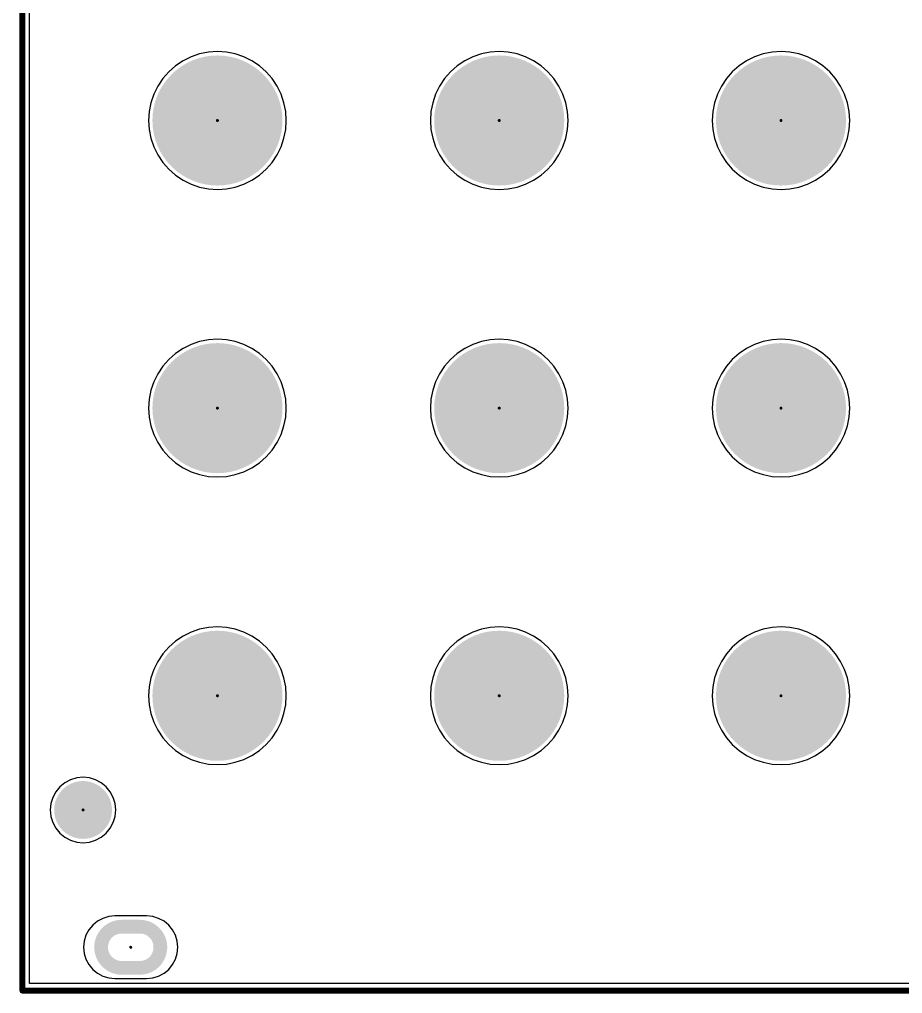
# Model space of a CAD drawing. Header units: millimetres. Extents: x 27 to 265, y 27 to 156.
# Drawn here: x 27.3 to 88.4, y 27.3 to 94.7 of the extents above; entities that cross this region are included whole.
import ezdxf

# ---------------------------------------------------------------- set-up
doc = ezdxf.new("R2010")
doc.units = ezdxf.units.MM
for name, color, linetype in [('BottomSolder', 6, 'Continuous'), ('KeepOutLayer', 6, 'Continuous'), ('PadHoleLayer', 156, 'Continuous'), ('TopLayer', 1, 'Continuous'), ('TopSolder', 216, 'Continuous')]:
    doc.layers.add(name, color=color, linetype=linetype)

msp = doc.modelspace()

# ---------------------------------------------------------------- linework, layer by layer
at = {"layer": 'BottomSolder', "const_width": 0.102}
for points in [[(40.949, 87.7, 1), (41.051, 87.7, 1)], [(60.449, 87.7, 1), (60.551, 87.7, 1)], [(79.949, 87.7, 1), (80.051, 87.7, 1)], [(40.949, 67.8, 1), (41.051, 67.8, 1)], [(60.449, 67.8, 1), (60.551, 67.8, 1)], [(79.949, 67.8, 1), (80.051, 67.8, 1)], [(40.949, 47.9, 1), (41.051, 47.9, 1)], [(60.449, 47.9, 1), (60.551, 47.9, 1)], [(79.949, 47.9, 1), (80.051, 47.9, 1)], [(31.649, 40, 1), (31.751, 40, 1)], [(34.949, 30.5, 1), (35.051, 30.5, 1)]]:
    msp.add_lwpolyline(points, format="xyb", close=True, dxfattribs=at)
at = {"layer": 'KeepOutLayer', "const_width": 0.4}
for points in [[(27.5, 27.5), (27.5, 156)], [(27.5, 27.5), (199.7, 27.5)]]:
    msp.add_lwpolyline(points, dxfattribs=at)
at = {"layer": 'KeepOutLayer', "const_width": 0.2}
msp.add_lwpolyline([(27.4, 27.5, 1), (27.6, 27.5, 1)], format="xyb", close=True, dxfattribs=at)
msp.add_lwpolyline([(27.4, 27.5, 1), (27.6, 27.5, 1)], format="xyb", close=True, dxfattribs=at)
at = {"layer": 'PadHoleLayer'}
for points, const_width in [([(38.75, 87.7, 1), (43.25, 87.7, 1)], 4.5), ([(58.25, 87.7, 1), (62.75, 87.7, 1)], 4.5), ([(77.75, 87.7, 1), (82.25, 87.7, 1)], 4.5), ([(38.75, 67.8, 1), (43.25, 67.8, 1)], 4.5), ([(58.25, 67.8, 1), (62.75, 67.8, 1)], 4.5), ([(77.75, 67.8, 1), (82.25, 67.8, 1)], 4.5), ([(38.75, 47.9, 1), (43.25, 47.9, 1)], 4.5), ([(58.25, 47.9, 1), (62.75, 47.9, 1)], 4.5), ([(77.75, 47.9, 1), (82.25, 47.9, 1)], 4.5), ([(30.7, 40, 1), (32.7, 40, 1)], 2), ([(34.375, 31.925), (35.625, 31.925, -1), (35.625, 29.075), (34.375, 29.075, -1)], 0.95)]:
    msp.add_lwpolyline(points, format="xyb", close=True, dxfattribs=dict(at, const_width=const_width))
at = {"layer": 'TopLayer'}
for p, q in [((28, 28), (28, 155.5)), ((40.378, 92.423), (39.767, 92.302)), ((41, 92.464), (40.378, 92.423)), ((41.622, 92.423), (41, 92.464)), ((42.233, 92.302), (41.622, 92.423)), ((59.878, 92.423), (59.267, 92.302)), ((60.5, 92.464), (59.878, 92.423)), ((61.122, 92.423), (60.5, 92.464)), ((61.733, 92.302), (61.122, 92.423)), ((79.378, 92.423), (78.767, 92.302)), ((80, 92.464), (79.378, 92.423)), ((80.622, 92.423), (80, 92.464)), ((81.233, 92.302), (80.622, 92.423)), ((38.618, 91.826), (38.1, 91.48)), ((39.177, 92.102), (38.618, 91.826)), ((39.767, 92.302), (39.177, 92.102)), ((42.823, 92.102), (42.233, 92.302)), ((43.382, 91.826), (42.823, 92.102)), ((43.9, 91.48), (43.382, 91.826)), ((58.118, 91.826), (57.6, 91.48)), ((58.677, 92.102), (58.118, 91.826)), ((59.267, 92.302), (58.677, 92.102)), ((62.323, 92.102), (61.733, 92.302)), ((62.882, 91.826), (62.323, 92.102)), ((63.4, 91.48), (62.882, 91.826)), ((77.618, 91.826), (77.1, 91.48)), ((78.177, 92.102), (77.618, 91.826)), ((78.767, 92.302), (78.177, 92.102)), ((81.823, 92.102), (81.233, 92.302)), ((82.382, 91.826), (81.823, 92.102)), ((82.9, 91.48), (82.382, 91.826)), ((37.631, 91.069), (37.22, 90.6)), ((38.1, 91.48), (37.631, 91.069)), ((44.369, 91.069), (43.9, 91.48)), ((44.78, 90.6), (44.369, 91.069)), ((57.131, 91.069), (56.72, 90.6)), ((57.6, 91.48), (57.131, 91.069)), ((63.869, 91.069), (63.4, 91.48)), ((64.28, 90.6), (63.869, 91.069)), ((76.631, 91.069), (76.22, 90.6)), ((77.1, 91.48), (76.631, 91.069)), ((83.369, 91.069), (82.9, 91.48)), ((83.78, 90.6), (83.369, 91.069)), ((37.22, 90.6), (36.874, 90.082)), ((45.126, 90.082), (44.78, 90.6)), ((56.72, 90.6), (56.374, 90.082)), ((64.626, 90.082), (64.28, 90.6)), ((76.22, 90.6), (75.874, 90.082)), ((84.126, 90.082), (83.78, 90.6)), ((36.874, 90.082), (36.598, 89.523)), ((45.402, 89.523), (45.126, 90.082)), ((56.374, 90.082), (56.098, 89.523)), ((64.902, 89.523), (64.626, 90.082)), ((75.874, 90.082), (75.598, 89.523)), ((84.402, 89.523), (84.126, 90.082)), ((36.598, 89.523), (36.398, 88.933)), ((45.602, 88.933), (45.402, 89.523)), ((56.098, 89.523), (55.898, 88.933)), ((65.102, 88.933), (64.902, 89.523)), ((75.598, 89.523), (75.398, 88.933)), ((84.602, 88.933), (84.402, 89.523)), ((36.277, 88.322), (36.236, 87.7)), ((36.398, 88.933), (36.277, 88.322)), ((45.723, 88.322), (45.602, 88.933)), ((45.764, 87.7), (45.723, 88.322)), ((55.777, 88.322), (55.736, 87.7)), ((55.898, 88.933), (55.777, 88.322)), ((65.223, 88.322), (65.102, 88.933)), ((65.264, 87.7), (65.223, 88.322)), ((75.277, 88.322), (75.236, 87.7)), ((75.398, 88.933), (75.277, 88.322)), ((84.723, 88.322), (84.602, 88.933)), ((84.764, 87.7), (84.723, 88.322)), ((36.236, 87.7), (36.277, 87.078)), ((45.723, 87.078), (45.764, 87.7)), ((55.736, 87.7), (55.777, 87.078)), ((65.223, 87.078), (65.264, 87.7)), ((75.236, 87.7), (75.277, 87.078)), ((84.723, 87.078), (84.764, 87.7)), ((36.277, 87.078), (36.398, 86.467)), ((45.602, 86.467), (45.723, 87.078)), ((55.777, 87.078), (55.898, 86.467)), ((65.102, 86.467), (65.223, 87.078)), ((75.277, 87.078), (75.398, 86.467)), ((84.602, 86.467), (84.723, 87.078)), ((36.398, 86.467), (36.598, 85.877)), ((45.402, 85.877), (45.602, 86.467)), ((55.898, 86.467), (56.098, 85.877)), ((64.902, 85.877), (65.102, 86.467)), ((75.398, 86.467), (75.598, 85.877)), ((84.402, 85.877), (84.602, 86.467)), ((36.598, 85.877), (36.874, 85.318)), ((45.126, 85.318), (45.402, 85.877)), ((56.098, 85.877), (56.374, 85.318)), ((64.626, 85.318), (64.902, 85.877)), ((75.598, 85.877), (75.874, 85.318)), ((84.126, 85.318), (84.402, 85.877)), ((36.874, 85.318), (37.22, 84.8)), ((44.78, 84.8), (45.126, 85.318)), ((56.374, 85.318), (56.72, 84.8)), ((64.28, 84.8), (64.626, 85.318)), ((75.874, 85.318), (76.22, 84.8)), ((83.78, 84.8), (84.126, 85.318)), ((37.22, 84.8), (37.631, 84.331)), ((37.631, 84.331), (38.1, 83.92)), ((43.9, 83.92), (44.369, 84.331)), ((44.369, 84.331), (44.78, 84.8)), ((56.72, 84.8), (57.131, 84.331)), ((57.131, 84.331), (57.6, 83.92)), ((63.4, 83.92), (63.869, 84.331)), ((63.869, 84.331), (64.28, 84.8)), ((76.22, 84.8), (76.631, 84.331)), ((76.631, 84.331), (77.1, 83.92)), ((82.9, 83.92), (83.369, 84.331)), ((83.369, 84.331), (83.78, 84.8)), ((38.1, 83.92), (38.618, 83.574)), ((38.618, 83.574), (39.177, 83.298)), ((42.823, 83.298), (43.382, 83.574)), ((43.382, 83.574), (43.9, 83.92)), ((57.6, 83.92), (58.118, 83.574)), ((58.118, 83.574), (58.677, 83.298)), ((62.323, 83.298), (62.882, 83.574)), ((62.882, 83.574), (63.4, 83.92)), ((77.1, 83.92), (77.618, 83.574)), ((77.618, 83.574), (78.177, 83.298)), ((81.823, 83.298), (82.382, 83.574)), ((82.382, 83.574), (82.9, 83.92)), ((39.177, 83.298), (39.767, 83.098)), ((39.767, 83.098), (40.378, 82.977)), ((40.378, 82.977), (41, 82.936)), ((41, 82.936), (41.622, 82.977)), ((41.622, 82.977), (42.233, 83.098)), ((42.233, 83.098), (42.823, 83.298)), ((58.677, 83.298), (59.267, 83.098)), ((59.267, 83.098), (59.878, 82.977)), ((59.878, 82.977), (60.5, 82.936)), ((60.5, 82.936), (61.122, 82.977)), ((61.122, 82.977), (61.733, 83.098)), ((61.733, 83.098), (62.323, 83.298)), ((78.177, 83.298), (78.767, 83.098)), ((78.767, 83.098), (79.378, 82.977)), ((79.378, 82.977), (80, 82.936)), ((80, 82.936), (80.622, 82.977)), ((80.622, 82.977), (81.233, 83.098)), ((81.233, 83.098), (81.823, 83.298)), ((39.177, 72.202), (38.618, 71.926)), ((39.767, 72.402), (39.177, 72.202)), ((40.378, 72.523), (39.767, 72.402)), ((41, 72.564), (40.378, 72.523)), ((41.622, 72.523), (41, 72.564)), ((42.233, 72.402), (41.622, 72.523)), ((42.823, 72.202), (42.233, 72.402)), ((43.382, 71.926), (42.823, 72.202)), ((58.677, 72.202), (58.118, 71.926)), ((59.267, 72.402), (58.677, 72.202)), ((59.878, 72.523), (59.267, 72.402)), ((60.5, 72.564), (59.878, 72.523)), ((61.122, 72.523), (60.5, 72.564)), ((61.733, 72.402), (61.122, 72.523)), ((62.323, 72.202), (61.733, 72.402)), ((62.882, 71.926), (62.323, 72.202)), ((78.177, 72.202), (77.618, 71.926)), ((78.767, 72.402), (78.177, 72.202)), ((79.378, 72.523), (78.767, 72.402)), ((80, 72.564), (79.378, 72.523)), ((80.622, 72.523), (80, 72.564)), ((81.233, 72.402), (80.622, 72.523)), ((81.823, 72.202), (81.233, 72.402)), ((82.382, 71.926), (81.823, 72.202)), ((38.1, 71.58), (37.631, 71.169)), ((38.618, 71.926), (38.1, 71.58)), ((43.9, 71.58), (43.382, 71.926)), ((44.369, 71.169), (43.9, 71.58)), ((57.6, 71.58), (57.131, 71.169)), ((58.118, 71.926), (57.6, 71.58)), ((63.4, 71.58), (62.882, 71.926)), ((63.869, 71.169), (63.4, 71.58)), ((77.1, 71.58), (76.631, 71.169)), ((77.618, 71.926), (77.1, 71.58)), ((82.9, 71.58), (82.382, 71.926)), ((83.369, 71.169), (82.9, 71.58)), ((37.631, 71.169), (37.22, 70.7)), ((44.78, 70.7), (44.369, 71.169)), ((57.131, 71.169), (56.72, 70.7)), ((64.28, 70.7), (63.869, 71.169)), ((76.631, 71.169), (76.22, 70.7)), ((83.78, 70.7), (83.369, 71.169)), ((36.874, 70.182), (36.598, 69.623)), ((37.22, 70.7), (36.874, 70.182)), ((45.126, 70.182), (44.78, 70.7)), ((45.402, 69.623), (45.126, 70.182)), ((56.374, 70.182), (56.098, 69.623)), ((56.72, 70.7), (56.374, 70.182)), ((64.626, 70.182), (64.28, 70.7)), ((64.902, 69.623), (64.626, 70.182)), ((75.874, 70.182), (75.598, 69.623)), ((76.22, 70.7), (75.874, 70.182)), ((84.126, 70.182), (83.78, 70.7)), ((84.402, 69.623), (84.126, 70.182)), ((36.598, 69.623), (36.398, 69.033)), ((45.602, 69.033), (45.402, 69.623)), ((56.098, 69.623), (55.898, 69.033)), ((65.102, 69.033), (64.902, 69.623)), ((75.598, 69.623), (75.398, 69.033)), ((84.602, 69.033), (84.402, 69.623)), ((36.398, 69.033), (36.277, 68.422)), ((45.723, 68.422), (45.602, 69.033)), ((55.898, 69.033), (55.777, 68.422)), ((65.223, 68.422), (65.102, 69.033)), ((75.398, 69.033), (75.277, 68.422)), ((84.723, 68.422), (84.602, 69.033)), ((36.277, 68.422), (36.236, 67.8)), ((45.764, 67.8), (45.723, 68.422)), ((55.777, 68.422), (55.736, 67.8)), ((65.264, 67.8), (65.223, 68.422)), ((75.277, 68.422), (75.236, 67.8)), ((84.764, 67.8), (84.723, 68.422)), ((36.236, 67.8), (36.277, 67.178)), ((45.723, 67.178), (45.764, 67.8)), ((55.736, 67.8), (55.777, 67.178)), ((65.223, 67.178), (65.264, 67.8)), ((75.236, 67.8), (75.277, 67.178)), ((84.723, 67.178), (84.764, 67.8)), ((36.277, 67.178), (36.398, 66.567)), ((45.602, 66.567), (45.723, 67.178)), ((55.777, 67.178), (55.898, 66.567)), ((65.102, 66.567), (65.223, 67.178)), ((75.277, 67.178), (75.398, 66.567)), ((84.602, 66.567), (84.723, 67.178)), ((36.398, 66.567), (36.598, 65.977)), ((45.402, 65.977), (45.602, 66.567)), ((55.898, 66.567), (56.098, 65.977)), ((64.902, 65.977), (65.102, 66.567)), ((75.398, 66.567), (75.598, 65.977)), ((84.402, 65.977), (84.602, 66.567)), ((36.598, 65.977), (36.874, 65.418)), ((36.874, 65.418), (37.22, 64.9)), ((44.78, 64.9), (45.126, 65.418)), ((45.126, 65.418), (45.402, 65.977)), ((56.098, 65.977), (56.374, 65.418)), ((56.374, 65.418), (56.72, 64.9)), ((64.28, 64.9), (64.626, 65.418)), ((64.626, 65.418), (64.902, 65.977)), ((75.598, 65.977), (75.874, 65.418)), ((75.874, 65.418), (76.22, 64.9)), ((83.78, 64.9), (84.126, 65.418)), ((84.126, 65.418), (84.402, 65.977)), ((37.22, 64.9), (37.631, 64.431)), ((44.369, 64.431), (44.78, 64.9)), ((56.72, 64.9), (57.131, 64.431)), ((63.869, 64.431), (64.28, 64.9)), ((76.22, 64.9), (76.631, 64.431)), ((83.369, 64.431), (83.78, 64.9)), ((37.631, 64.431), (38.1, 64.02)), ((38.1, 64.02), (38.618, 63.674)), ((43.382, 63.674), (43.9, 64.02)), ((43.9, 64.02), (44.369, 64.431)), ((57.131, 64.431), (57.6, 64.02)), ((57.6, 64.02), (58.118, 63.674)), ((62.882, 63.674), (63.4, 64.02)), ((63.4, 64.02), (63.869, 64.431)), ((76.631, 64.431), (77.1, 64.02)), ((77.1, 64.02), (77.618, 63.674)), ((82.382, 63.674), (82.9, 64.02)), ((82.9, 64.02), (83.369, 64.431)), ((38.618, 63.674), (39.177, 63.398)), ((39.177, 63.398), (39.767, 63.198)), ((42.233, 63.198), (42.823, 63.398)), ((42.823, 63.398), (43.382, 63.674)), ((58.118, 63.674), (58.677, 63.398)), ((58.677, 63.398), (59.267, 63.198)), ((61.733, 63.198), (62.323, 63.398)), ((62.323, 63.398), (62.882, 63.674)), ((77.618, 63.674), (78.177, 63.398)), ((78.177, 63.398), (78.767, 63.198)), ((81.233, 63.198), (81.823, 63.398)), ((81.823, 63.398), (82.382, 63.674)), ((39.767, 63.198), (40.378, 63.077)), ((40.378, 63.077), (41, 63.036)), ((41, 63.036), (41.622, 63.077)), ((41.622, 63.077), (42.233, 63.198)), ((59.267, 63.198), (59.878, 63.077)), ((59.878, 63.077), (60.5, 63.036)), ((60.5, 63.036), (61.122, 63.077)), ((61.122, 63.077), (61.733, 63.198)), ((78.767, 63.198), (79.378, 63.077)), ((79.378, 63.077), (80, 63.036)), ((80, 63.036), (80.622, 63.077)), ((80.622, 63.077), (81.233, 63.198)), ((40.378, 52.623), (39.767, 52.502)), ((41, 52.664), (40.378, 52.623)), ((41.622, 52.623), (41, 52.664)), ((42.233, 52.502), (41.622, 52.623)), ((59.878, 52.623), (59.267, 52.502)), ((60.5, 52.664), (59.878, 52.623)), ((61.122, 52.623), (60.5, 52.664)), ((61.733, 52.502), (61.122, 52.623)), ((79.378, 52.623), (78.767, 52.502)), ((80, 52.664), (79.378, 52.623)), ((80.622, 52.623), (80, 52.664)), ((81.233, 52.502), (80.622, 52.623)), ((38.618, 52.026), (38.1, 51.68)), ((39.177, 52.302), (38.618, 52.026)), ((39.767, 52.502), (39.177, 52.302)), ((42.823, 52.302), (42.233, 52.502)), ((43.382, 52.026), (42.823, 52.302)), ((43.9, 51.68), (43.382, 52.026)), ((58.118, 52.026), (57.6, 51.68)), ((58.677, 52.302), (58.118, 52.026)), ((59.267, 52.502), (58.677, 52.302)), ((62.323, 52.302), (61.733, 52.502)), ((62.882, 52.026), (62.323, 52.302)), ((63.4, 51.68), (62.882, 52.026)), ((77.618, 52.026), (77.1, 51.68)), ((78.177, 52.302), (77.618, 52.026)), ((78.767, 52.502), (78.177, 52.302)), ((81.823, 52.302), (81.233, 52.502)), ((82.382, 52.026), (81.823, 52.302)), ((82.9, 51.68), (82.382, 52.026)), ((37.631, 51.269), (37.22, 50.8)), ((38.1, 51.68), (37.631, 51.269)), ((44.369, 51.269), (43.9, 51.68)), ((44.78, 50.8), (44.369, 51.269)), ((57.131, 51.269), (56.72, 50.8)), ((57.6, 51.68), (57.131, 51.269)), ((63.869, 51.269), (63.4, 51.68)), ((64.28, 50.8), (63.869, 51.269)), ((76.631, 51.269), (76.22, 50.8)), ((77.1, 51.68), (76.631, 51.269)), ((83.369, 51.269), (82.9, 51.68)), ((83.78, 50.8), (83.369, 51.269)), ((37.22, 50.8), (36.874, 50.282)), ((45.126, 50.282), (44.78, 50.8)), ((56.72, 50.8), (56.374, 50.282)), ((64.626, 50.282), (64.28, 50.8)), ((76.22, 50.8), (75.874, 50.282)), ((84.126, 50.282), (83.78, 50.8)), ((36.874, 50.282), (36.598, 49.723)), ((45.402, 49.723), (45.126, 50.282)), ((56.374, 50.282), (56.098, 49.723)), ((64.902, 49.723), (64.626, 50.282)), ((75.874, 50.282), (75.598, 49.723)), ((84.402, 49.723), (84.126, 50.282)), ((36.598, 49.723), (36.398, 49.133)), ((45.602, 49.133), (45.402, 49.723)), ((56.098, 49.723), (55.898, 49.133)), ((65.102, 49.133), (64.902, 49.723)), ((75.598, 49.723), (75.398, 49.133)), ((84.602, 49.133), (84.402, 49.723)), ((36.277, 48.522), (36.236, 47.9)), ((36.398, 49.133), (36.277, 48.522)), ((45.723, 48.522), (45.602, 49.133)), ((45.764, 47.9), (45.723, 48.522)), ((55.777, 48.522), (55.736, 47.9)), ((55.898, 49.133), (55.777, 48.522)), ((65.223, 48.522), (65.102, 49.133)), ((65.264, 47.9), (65.223, 48.522)), ((75.277, 48.522), (75.236, 47.9)), ((75.398, 49.133), (75.277, 48.522)), ((84.723, 48.522), (84.602, 49.133)), ((84.764, 47.9), (84.723, 48.522)), ((36.236, 47.9), (36.277, 47.278)), ((45.723, 47.278), (45.764, 47.9)), ((55.736, 47.9), (55.777, 47.278)), ((65.223, 47.278), (65.264, 47.9)), ((75.236, 47.9), (75.277, 47.278)), ((84.723, 47.278), (84.764, 47.9)), ((36.277, 47.278), (36.398, 46.667)), ((45.602, 46.667), (45.723, 47.278)), ((55.777, 47.278), (55.898, 46.667)), ((65.102, 46.667), (65.223, 47.278)), ((75.277, 47.278), (75.398, 46.667)), ((84.602, 46.667), (84.723, 47.278)), ((36.398, 46.667), (36.598, 46.077)), ((45.402, 46.077), (45.602, 46.667)), ((55.898, 46.667), (56.098, 46.077)), ((64.902, 46.077), (65.102, 46.667)), ((75.398, 46.667), (75.598, 46.077)), ((84.402, 46.077), (84.602, 46.667)), ((36.598, 46.077), (36.874, 45.518)), ((45.126, 45.518), (45.402, 46.077)), ((56.098, 46.077), (56.374, 45.518)), ((64.626, 45.518), (64.902, 46.077)), ((75.598, 46.077), (75.874, 45.518)), ((84.126, 45.518), (84.402, 46.077)), ((36.874, 45.518), (37.22, 45)), ((44.78, 45), (45.126, 45.518)), ((56.374, 45.518), (56.72, 45)), ((64.28, 45), (64.626, 45.518)), ((75.874, 45.518), (76.22, 45)), ((83.78, 45), (84.126, 45.518)), ((37.22, 45), (37.631, 44.531)), ((37.631, 44.531), (38.1, 44.12)), ((43.9, 44.12), (44.369, 44.531)), ((44.369, 44.531), (44.78, 45)), ((56.72, 45), (57.131, 44.531)), ((57.131, 44.531), (57.6, 44.12)), ((63.4, 44.12), (63.869, 44.531)), ((63.869, 44.531), (64.28, 45)), ((76.22, 45), (76.631, 44.531)), ((76.631, 44.531), (77.1, 44.12)), ((82.9, 44.12), (83.369, 44.531)), ((83.369, 44.531), (83.78, 45)), ((38.1, 44.12), (38.618, 43.774)), ((43.382, 43.774), (43.9, 44.12)), ((57.6, 44.12), (58.118, 43.774)), ((62.882, 43.774), (63.4, 44.12)), ((77.1, 44.12), (77.618, 43.774)), ((82.382, 43.774), (82.9, 44.12)), ((38.618, 43.774), (39.177, 43.498)), ((39.177, 43.498), (39.767, 43.298)), ((39.767, 43.298), (40.378, 43.177)), ((40.378, 43.177), (41, 43.136)), ((41, 43.136), (41.622, 43.177)), ((41.622, 43.177), (42.233, 43.298)), ((42.233, 43.298), (42.823, 43.498)), ((42.823, 43.498), (43.382, 43.774)), ((58.118, 43.774), (58.677, 43.498)), ((58.677, 43.498), (59.267, 43.298)), ((59.267, 43.298), (59.878, 43.177)), ((59.878, 43.177), (60.5, 43.136)), ((60.5, 43.136), (61.122, 43.177)), ((61.122, 43.177), (61.733, 43.298)), ((61.733, 43.298), (62.323, 43.498)), ((62.323, 43.498), (62.882, 43.774)), ((77.618, 43.774), (78.177, 43.498)), ((78.177, 43.498), (78.767, 43.298)), ((78.767, 43.298), (79.378, 43.177)), ((79.378, 43.177), (80, 43.136)), ((80, 43.136), (80.622, 43.177)), ((80.622, 43.177), (81.233, 43.298)), ((81.233, 43.298), (81.823, 43.498)), ((81.823, 43.498), (82.382, 43.774)), ((30.442, 41.883), (30.098, 41.602)), ((30.833, 42.092), (30.442, 41.883)), ((31.258, 42.221), (30.833, 42.092)), ((31.7, 42.265), (31.258, 42.221)), ((32.142, 42.221), (31.7, 42.265)), ((32.567, 42.092), (32.142, 42.221)), ((32.958, 41.883), (32.567, 42.092)), ((33.302, 41.602), (32.958, 41.883)), ((29.817, 41.258), (29.607, 40.867)), ((30.098, 41.602), (29.817, 41.258)), ((33.583, 41.258), (33.302, 41.602)), ((33.793, 40.867), (33.583, 41.258)), ((29.479, 40.442), (29.435, 40)), ((29.607, 40.867), (29.479, 40.442)), ((33.921, 40.442), (33.793, 40.867)), ((33.965, 40), (33.921, 40.442)), ((29.435, 40), (29.479, 39.558)), ((33.921, 39.558), (33.965, 40)), ((29.479, 39.558), (29.607, 39.133)), ((29.607, 39.133), (29.817, 38.742)), ((33.583, 38.742), (33.793, 39.133)), ((33.793, 39.133), (33.921, 39.558)), ((29.817, 38.742), (30.098, 38.398)), ((33.302, 38.398), (33.583, 38.742)), ((30.098, 38.398), (30.442, 38.117)), ((30.442, 38.117), (30.833, 37.907)), ((30.833, 37.907), (31.258, 37.779)), ((31.258, 37.779), (31.7, 37.735)), ((31.7, 37.735), (32.142, 37.779)), ((32.142, 37.779), (32.567, 37.907)), ((32.567, 37.907), (32.958, 38.117)), ((32.958, 38.117), (33.302, 38.398)), ((33.072, 32.5), (32.698, 32.3)), ((33.478, 32.623), (33.072, 32.5)), ((33.9, 32.664), (33.478, 32.623)), ((36.1, 32.664), (33.9, 32.664)), ((36.522, 32.623), (36.1, 32.664)), ((36.928, 32.5), (36.522, 32.623)), ((37.302, 32.3), (36.928, 32.5)), ((32.1, 31.702), (31.9, 31.328)), ((32.37, 32.03), (32.1, 31.702)), ((32.698, 32.3), (32.37, 32.03)), ((37.63, 32.03), (37.302, 32.3)), ((37.9, 31.702), (37.63, 32.03)), ((38.1, 31.328), (37.9, 31.702)), ((31.9, 31.328), (31.777, 30.922)), ((38.223, 30.922), (38.1, 31.328)), ((31.777, 30.922), (31.736, 30.5)), ((31.736, 30.5), (31.777, 30.078)), ((38.264, 30.5), (38.223, 30.922)), ((38.223, 30.078), (38.264, 30.5)), ((31.777, 30.078), (31.9, 29.672)), ((31.9, 29.672), (32.1, 29.298)), ((37.9, 29.298), (38.1, 29.672)), ((38.1, 29.672), (38.223, 30.078)), ((32.1, 29.298), (32.37, 28.97)), ((37.63, 28.97), (37.9, 29.298)), ((32.37, 28.97), (32.698, 28.7)), ((32.698, 28.7), (33.072, 28.5)), ((33.072, 28.5), (33.478, 28.377)), ((33.478, 28.377), (33.9, 28.336)), ((33.9, 28.336), (36.1, 28.336)), ((36.1, 28.336), (36.522, 28.377)), ((36.522, 28.377), (36.928, 28.5)), ((36.928, 28.5), (37.302, 28.7)), ((37.302, 28.7), (37.63, 28.97)), ((199.237, 28), (28, 28))]:
    msp.add_line(p, q, dxfattribs=at)
at = {"layer": 'TopSolder', "const_width": 0.102}
for points in [[(40.949, 87.7, 1), (41.051, 87.7, 1)], [(60.449, 87.7, 1), (60.551, 87.7, 1)], [(79.949, 87.7, 1), (80.051, 87.7, 1)], [(40.949, 67.8, 1), (41.051, 67.8, 1)], [(60.449, 67.8, 1), (60.551, 67.8, 1)], [(79.949, 67.8, 1), (80.051, 67.8, 1)], [(40.949, 47.9, 1), (41.051, 47.9, 1)], [(60.449, 47.9, 1), (60.551, 47.9, 1)], [(79.949, 47.9, 1), (80.051, 47.9, 1)], [(31.649, 40, 1), (31.751, 40, 1)], [(34.949, 30.5, 1), (35.051, 30.5, 1)]]:
    msp.add_lwpolyline(points, format="xyb", close=True, dxfattribs=at)

doc.saveas('drawing.dxf')
